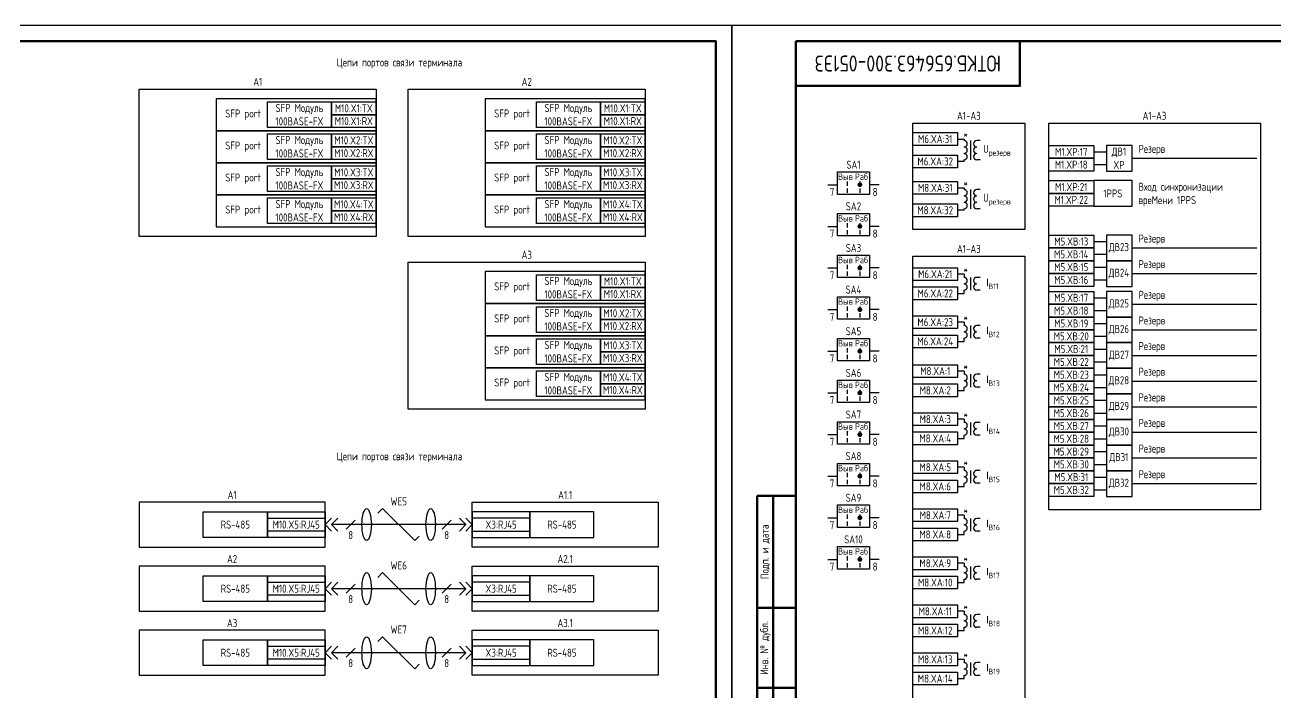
# Model space of a CAD drawing. Header units: millimetres. Extents: x -1043 to 5194, y -96 to 618.
# Drawn here: x 3139.3 to 3530, y 88.4 to 297 of the extents above; entities that cross this region are included whole.
import ezdxf

# ---------------------------------------------------------------- set-up
doc = ezdxf.new("R2010")
doc.units = ezdxf.units.MM
doc.styles.add('Gost_type_A', font='GOST_A.TTF')

# ---------------------------------------------------------------- blocks, each defined once
blk = doc.blocks.new('Формат_А3')
blk.add_lwpolyline([(-420, 297), (0, 297), (0, 0), (-420, 0)], close=True)
at = {"lineweight": 50}
blk.add_lwpolyline([(-400, 292), (-5, 292), (-5, 5), (-400, 5)], close=True, dxfattribs=at)
blk = doc.blocks.new('Штамп угловой верхний')
at = {"lineweight": 50}
blk.add_lwpolyline([(0, 0), (70, 0), (70, -14), (0, -14)], close=True, dxfattribs=at)
blk = doc.blocks.new('Штамп левый нижний')
at = {"lineweight": 50}
for points in [[(-12, 145), (-7, 145), (-7, 110), (-12, 110)], [(-7, 145), (0, 145), (0, 110), (-7, 110)], [(-12, 110), (-7, 110), (-7, 85), (-12, 85)], [(-7, 110), (0, 110), (0, 85), (-7, 85)], [(-12, 85), (-7, 85), (-7, 60), (-12, 60)], [(-7, 85), (0, 85), (0, 60), (-7, 60)], [(-12, 60), (-7, 60), (-7, 25), (-12, 25)], [(-7, 60), (0, 60), (0, 25), (-7, 25)], [(-12, 25), (-7, 25), (-7, 0), (-12, 0)], [(-7, 25), (0, 25), (0, 0), (-7, 0)]]:
    blk.add_lwpolyline(points, close=True, dxfattribs=at)
at = {"char_height": 2.5, "attachment_point": 5, "rotation": 90, "style": 'Gost_type_A'}
for s, insert, width in [('Подп. и дата', (-9.5, 127.5), 35), ('Инв. № дубл.', (-9.5, 97.5), 25), ('Взам. инв. №', (-9.5, 72.5), 25), ('Подп. и дата', (-9.5, 42.5), 35), ('Инв. N подл.', (-9.5, 12.5), 25)]:
    blk.add_mtext(s, dxfattribs=dict(at, insert=insert, width=width))
blk = doc.blocks.new('POINT')
at = {"const_width": 0.75}
blk.add_lwpolyline([(-0.375, 0, 1), (0.375, 0, 1)], format="xyb", close=True, dxfattribs=at)
blk = doc.blocks.new('Переключатель_положение')
for p, q in [((2, 1), (2, -0.34)), ((2, -1.14), (2, -2.49))]:
    blk.add_line(p, q)

msp = doc.modelspace()

# ---------------------------------------------------------------- linework, layer by layer
at = {"ltscale": 4}
for p, q in [((3430.57, 261.4), (3432.57, 261.4)), ((3432.57, 261.4), (3432.57, 260.9)), ((3432.57, 261.4), (3432.57, 260.9)), ((3434.57, 260.9), (3434.57, 256.9)), ((3434.57, 258.9), (3434.57, 254.9)), ((3437.57, 260.9), (3436.57, 260.9)), ((3432.57, 254.4), (3430.57, 254.4)), ((3432.57, 254.4), (3432.57, 254.9)), ((3437.57, 254.9), (3436.57, 254.9)), ((3430.57, 246.15), (3432.57, 246.15)), ((3432.57, 246.15), (3432.57, 245.65)), ((3432.57, 246.15), (3432.57, 245.65)), ((3434.57, 245.65), (3434.57, 241.65)), ((3434.57, 243.65), (3434.57, 239.65)), ((3437.57, 245.65), (3436.57, 245.65)), ((3432.57, 239.15), (3430.57, 239.15)), ((3432.57, 239.15), (3432.57, 239.65)), ((3437.57, 239.65), (3436.57, 239.65)), ((3432.57, 219.2), (3432.57, 218.2)), ((3432.57, 218.7), (3432.57, 218.2)), ((3434.57, 218.2), (3434.57, 214.2)), ((3434.57, 218.2), (3434.57, 214.2)), ((3437.57, 218.2), (3436.57, 218.2)), ((3437.57, 218.2), (3436.57, 218.2)), ((3432.57, 213.2), (3432.57, 214.2)), ((3437.57, 214.2), (3436.57, 214.2)), ((3437.57, 214.2), (3436.57, 214.2)), ((3432.57, 204.2), (3432.57, 203.2)), ((3432.57, 203.7), (3432.57, 203.2)), ((3434.57, 203.2), (3434.57, 199.2)), ((3434.57, 203.2), (3434.57, 199.2)), ((3437.57, 203.2), (3436.57, 203.2)), ((3437.57, 203.2), (3436.57, 203.2)), ((3432.57, 198.2), (3432.57, 199.2)), ((3437.57, 199.2), (3436.57, 199.2)), ((3437.57, 199.2), (3436.57, 199.2)), ((3432.57, 188.93), (3432.57, 187.93)), ((3432.57, 188.43), (3432.57, 187.93)), ((3434.57, 187.93), (3434.57, 183.93)), ((3434.57, 187.93), (3434.57, 183.93)), ((3437.57, 187.93), (3436.57, 187.93)), ((3437.57, 187.93), (3436.57, 187.93)), ((3432.57, 182.93), (3432.57, 183.93)), ((3437.57, 183.93), (3436.57, 183.93)), ((3437.57, 183.93), (3436.57, 183.93)), ((3432.57, 173.93), (3432.57, 172.93)), ((3432.57, 173.43), (3432.57, 172.93)), ((3434.57, 172.93), (3434.57, 168.93)), ((3434.57, 172.93), (3434.57, 168.93)), ((3437.57, 172.93), (3436.57, 172.93)), ((3437.57, 172.93), (3436.57, 172.93)), ((3432.57, 167.93), (3432.57, 168.93)), ((3437.57, 168.93), (3436.57, 168.93)), ((3437.57, 168.93), (3436.57, 168.93)), ((3432.57, 158.93), (3432.57, 157.93)), ((3432.57, 158.43), (3432.57, 157.93)), ((3434.57, 157.93), (3434.57, 153.93)), ((3434.57, 157.93), (3434.57, 153.93)), ((3437.57, 157.93), (3436.57, 157.93)), ((3437.57, 157.93), (3436.57, 157.93)), ((3432.57, 152.93), (3432.57, 153.93)), ((3437.57, 153.93), (3436.57, 153.93)), ((3437.57, 153.93), (3436.57, 153.93)), ((3432.57, 143.93), (3432.57, 142.93)), ((3432.57, 143.43), (3432.57, 142.93)), ((3434.57, 142.93), (3434.57, 138.93)), ((3434.57, 142.93), (3434.57, 138.93)), ((3437.57, 142.93), (3436.57, 142.93)), ((3437.57, 142.93), (3436.57, 142.93)), ((3432.57, 137.93), (3432.57, 138.93)), ((3437.57, 138.93), (3436.57, 138.93)), ((3437.57, 138.93), (3436.57, 138.93)), ((3432.57, 128.93), (3432.57, 127.93)), ((3432.57, 128.43), (3432.57, 127.93)), ((3434.57, 127.93), (3434.57, 123.93)), ((3434.57, 127.93), (3434.57, 123.93)), ((3437.57, 127.93), (3436.57, 127.93)), ((3437.57, 127.93), (3436.57, 127.93)), ((3432.57, 122.93), (3432.57, 123.93)), ((3437.57, 123.93), (3436.57, 123.93)), ((3437.57, 123.93), (3436.57, 123.93)), ((3432.57, 113.93), (3432.57, 112.93)), ((3432.57, 113.43), (3432.57, 112.93)), ((3434.57, 112.93), (3434.57, 108.93)), ((3434.57, 112.93), (3434.57, 108.93)), ((3437.57, 112.93), (3436.57, 112.93)), ((3437.57, 112.93), (3436.57, 112.93)), ((3432.57, 107.93), (3432.57, 108.93)), ((3437.57, 108.93), (3436.57, 108.93)), ((3437.57, 108.93), (3436.57, 108.93)), ((3432.57, 98.93), (3432.57, 97.93)), ((3432.57, 98.43), (3432.57, 97.93)), ((3434.57, 97.93), (3434.57, 93.93)), ((3434.57, 97.93), (3434.57, 93.93)), ((3437.57, 97.93), (3436.57, 97.93)), ((3437.57, 97.93), (3436.57, 97.93)), ((3432.57, 92.93), (3432.57, 93.93)), ((3437.57, 93.93), (3436.57, 93.93)), ((3437.57, 93.93), (3436.57, 93.93))]:
    msp.add_line(p, q, dxfattribs=at)
for p, q in [((3473.05, 257.4), (3477.05, 257.4)), ((3485.05, 255.4), (3524.05, 255.4)), ((3473.05, 253.4), (3477.05, 253.4)), ((3390.03, 247.13), (3393.03, 247.13)), ((3406.03, 247.13), (3403.03, 247.13)), ((3390.03, 234.13), (3393.03, 234.13)), ((3406.03, 234.13), (3403.03, 234.13)), ((3473.05, 229.4), (3477.05, 229.4)), ((3485.05, 227.4), (3524.05, 227.4)), ((3473.05, 225.4), (3477.05, 225.4)), ((3390.03, 221.13), (3393.03, 221.13)), ((3406.03, 221.13), (3403.03, 221.13)), ((3432.57, 219.2), (3430.57, 219.2)), ((3473.05, 221.4), (3477.05, 221.4)), ((3485.05, 219.4), (3524.05, 219.4)), ((3473.05, 217.4), (3477.05, 217.4)), ((3430.57, 213.2), (3432.57, 213.2)), ((3473.05, 211.82), (3477.05, 211.82)), ((3390.03, 208.13), (3393.03, 208.13)), ((3406.03, 208.13), (3403.03, 208.13)), ((3473.05, 207.82), (3477.05, 207.82)), ((3485.05, 209.82), (3524.05, 209.82)), ((3432.57, 204.2), (3430.57, 204.2)), ((3473.05, 203.82), (3477.05, 203.82)), ((3473.05, 199.82), (3477.05, 199.82)), ((3485.05, 201.82), (3524.05, 201.82)), ((3430.57, 198.2), (3432.57, 198.2)), ((3473.05, 195.82), (3477.05, 195.82)), ((3390.03, 195.13), (3393.03, 195.13)), ((3406.03, 195.13), (3403.03, 195.13)), ((3473.05, 191.82), (3477.05, 191.82)), ((3485.05, 193.82), (3524.05, 193.82)), ((3432.57, 188.93), (3430.57, 188.93)), ((3473.05, 187.82), (3477.05, 187.82)), ((3473.05, 183.82), (3477.05, 183.82)), ((3485.05, 185.82), (3524.05, 185.82)), ((3390.03, 182.13), (3393.03, 182.13)), ((3406.03, 182.13), (3403.03, 182.13)), ((3430.57, 182.93), (3432.57, 182.93)), ((3473.05, 179.82), (3477.05, 179.82)), ((3473.05, 175.82), (3477.05, 175.82)), ((3485.05, 177.82), (3524.05, 177.82)), ((3432.57, 173.93), (3430.57, 173.93)), ((3390.03, 169.13), (3393.03, 169.13)), ((3406.03, 169.13), (3403.03, 169.13)), ((3473.05, 171.82), (3477.05, 171.82)), ((3485.05, 169.82), (3524.05, 169.82)), ((3430.57, 167.93), (3432.57, 167.93)), ((3473.05, 167.82), (3477.05, 167.82)), ((3473.05, 163.82), (3477.05, 163.82)), ((3485.05, 161.82), (3524.05, 161.82)), ((3432.57, 158.93), (3430.57, 158.93)), ((3473.05, 159.82), (3477.05, 159.82)), ((3390.03, 156.13), (3393.03, 156.13)), ((3406.03, 156.13), (3403.03, 156.13)), ((3430.57, 152.93), (3432.57, 152.93)), ((3473.05, 155.82), (3477.05, 155.82)), ((3485.05, 153.82), (3524.05, 153.82)), ((3473.05, 151.82), (3477.05, 151.82)), ((3249.53, 144.53), (3251, 146)), ((3251, 146), (3261, 136)), ((3233, 141), (3235, 143)), ((3233, 141), (3235, 143)), ((3233, 141), (3235, 139)), ((3233, 141), (3235, 139)), ((3235, 141), (3237, 143)), ((3235, 141), (3237, 143)), ((3277, 141), (3235, 141)), ((3235, 141), (3237, 139)), ((3235, 141), (3237, 139)), ((3242.41, 142.41), (3239.59, 139.59)), ((3272.41, 142.41), (3269.59, 139.59)), ((3277, 141), (3275, 143)), ((3277, 141), (3275, 143)), ((3277, 141), (3275, 139)), ((3277, 141), (3275, 139)), ((3279, 141), (3277, 143)), ((3279, 141), (3277, 143)), ((3279, 141), (3277, 139)), ((3279, 141), (3277, 139)), ((3390.03, 143.13), (3393.03, 143.13)), ((3406.03, 143.13), (3403.03, 143.13)), ((3432.57, 143.93), (3430.57, 143.93)), ((3261, 136), (3262.41, 137.41)), ((3430.57, 137.93), (3432.57, 137.93)), ((3390.03, 130.13), (3393.03, 130.13)), ((3406.03, 130.13), (3403.03, 130.13)), ((3432.57, 128.93), (3430.57, 128.93)), ((3249.53, 124.53), (3251, 126)), ((3251, 126), (3261, 116)), ((3233, 121), (3235, 123)), ((3233, 121), (3235, 123)), ((3235, 121), (3237, 123)), ((3235, 121), (3237, 123)), ((3242.41, 122.41), (3239.59, 119.59)), ((3272.41, 122.41), (3269.59, 119.59)), ((3277, 121), (3275, 123)), ((3277, 121), (3275, 123)), ((3279, 121), (3277, 123)), ((3279, 121), (3277, 123)), ((3430.57, 122.93), (3432.57, 122.93)), ((3233, 121), (3235, 119)), ((3233, 121), (3235, 119)), ((3277, 121), (3235, 121)), ((3235, 121), (3237, 119)), ((3235, 121), (3237, 119)), ((3261, 116), (3262.41, 117.41)), ((3277, 121), (3275, 119)), ((3277, 121), (3275, 119)), ((3279, 121), (3277, 119)), ((3279, 121), (3277, 119)), ((3432.57, 113.93), (3430.57, 113.93)), ((3249.53, 104.53), (3251, 106)), ((3251, 106), (3261, 96)), ((3430.57, 107.93), (3432.57, 107.93)), ((3233, 101), (3235, 103)), ((3233, 101), (3235, 103)), ((3235, 101), (3237, 103)), ((3235, 101), (3237, 103)), ((3242.41, 102.41), (3239.59, 99.59)), ((3272.41, 102.41), (3269.59, 99.59)), ((3277, 101), (3275, 103)), ((3277, 101), (3275, 103)), ((3279, 101), (3277, 103)), ((3279, 101), (3277, 103)), ((3233, 101), (3235, 99)), ((3233, 101), (3235, 99)), ((3277, 101), (3235, 101)), ((3235, 101), (3237, 99)), ((3235, 101), (3237, 99)), ((3277, 101), (3275, 99)), ((3277, 101), (3275, 99)), ((3279, 101), (3277, 99)), ((3279, 101), (3277, 99)), ((3432.57, 98.93), (3430.57, 98.93)), ((3261, 96), (3262.41, 97.41)), ((3430.57, 92.93), (3432.57, 92.93))]:
    msp.add_line(p, q)
for points in [[(3175, 277), (3249, 277), (3249, 231), (3175, 231)], [(3199, 264), (3249, 264), (3249, 274), (3199, 274)], [(3259, 277), (3333, 277), (3333, 231), (3259, 231)], [(3283, 264), (3333, 264), (3333, 274), (3283, 274)], [(3215, 273), (3235, 273), (3235, 265), (3215, 265)], [(3235, 273), (3249, 273), (3249, 269), (3235, 269)], [(3299, 273), (3319, 273), (3319, 265), (3299, 265)], [(3319, 273), (3333, 273), (3333, 269), (3319, 269)], [(3235, 269), (3249, 269), (3249, 265), (3235, 265)], [(3319, 269), (3333, 269), (3333, 265), (3319, 265)], [(3416.57, 266.4), (3451.57, 266.4), (3451.57, 233.2), (3416.57, 233.2)], [(3459.05, 266.4), (3525.13, 266.4), (3525.13, 145.59), (3459.05, 145.59)], [(3199, 254), (3249, 254), (3249, 264), (3199, 264)], [(3215, 263), (3235, 263), (3235, 255), (3215, 255)], [(3235, 263), (3249, 263), (3249, 259), (3235, 259)], [(3283, 254), (3333, 254), (3333, 264), (3283, 264)], [(3299, 263), (3319, 263), (3319, 255), (3299, 255)], [(3319, 263), (3333, 263), (3333, 259), (3319, 259)], [(3416.57, 263.4), (3430.57, 263.4), (3430.57, 259.4), (3416.57, 259.4)], [(3235, 259), (3249, 259), (3249, 255), (3235, 255)], [(3319, 259), (3333, 259), (3333, 255), (3319, 255)], [(3459.05, 259.4), (3473.05, 259.4), (3473.05, 255.4), (3459.05, 255.4)], [(3199, 244), (3249, 244), (3249, 254), (3199, 254)], [(3283, 244), (3333, 244), (3333, 254), (3283, 254)], [(3416.57, 256.4), (3430.57, 256.4), (3430.57, 252.4), (3416.57, 252.4)], [(3459.05, 255.4), (3473.05, 255.4), (3473.05, 251.4), (3459.05, 251.4)], [(3215, 253), (3235, 253), (3235, 245), (3215, 245)], [(3235, 253), (3249, 253), (3249, 249), (3235, 249)], [(3299, 253), (3319, 253), (3319, 245), (3299, 245)], [(3319, 253), (3333, 253), (3333, 249), (3319, 249)], [(3393.03, 251.13), (3403.03, 251.13), (3403.03, 244.13), (3393.03, 244.13)], [(3235, 249), (3249, 249), (3249, 245), (3235, 245)], [(3319, 249), (3333, 249), (3333, 245), (3319, 245)], [(3416.57, 248.15), (3430.57, 248.15), (3430.57, 244.15), (3416.57, 244.15)], [(3459.05, 248.4), (3473.05, 248.4), (3473.05, 244.4), (3459.05, 244.4)], [(3199, 234), (3249, 234), (3249, 244), (3199, 244)], [(3215, 243), (3235, 243), (3235, 235), (3215, 235)], [(3235, 243), (3249, 243), (3249, 239), (3235, 239)], [(3283, 234), (3333, 234), (3333, 244), (3283, 244)], [(3299, 243), (3319, 243), (3319, 235), (3299, 235)], [(3319, 243), (3333, 243), (3333, 239), (3319, 239)], [(3459.05, 244.4), (3473.05, 244.4), (3473.05, 240.4), (3459.05, 240.4)], [(3235, 239), (3249, 239), (3249, 235), (3235, 235)], [(3319, 239), (3333, 239), (3333, 235), (3319, 235)], [(3416.57, 241.15), (3430.57, 241.15), (3430.57, 237.15), (3416.57, 237.15)], [(3393.03, 238.13), (3403.03, 238.13), (3403.03, 231.13), (3393.03, 231.13)], [(3459.05, 231.4), (3473.05, 231.4), (3473.05, 227.4), (3459.05, 227.4)], [(3459.05, 227.4), (3473.05, 227.4), (3473.05, 223.4), (3459.05, 223.4)], [(3259, 223), (3333, 223), (3333, 177), (3259, 177)], [(3393.03, 225.13), (3403.03, 225.13), (3403.03, 218.13), (3393.03, 218.13)], [(3416.57, 224.83), (3451.57, 224.83), (3451.57, 11.32), (3416.57, 11.32)], [(3459.05, 223.4), (3473.05, 223.4), (3473.05, 219.4), (3459.05, 219.4)], [(3283, 210), (3333, 210), (3333, 220), (3283, 220)], [(3299, 219), (3319, 219), (3319, 211), (3299, 211)], [(3319, 219), (3333, 219), (3333, 215), (3319, 215)], [(3416.57, 221.2), (3430.57, 221.2), (3430.57, 217.2), (3416.57, 217.2)], [(3459.05, 219.4), (3473.05, 219.4), (3473.05, 215.4), (3459.05, 215.4)], [(3319, 215), (3333, 215), (3333, 211), (3319, 211)], [(3416.57, 215.2), (3430.57, 215.2), (3430.57, 211.2), (3416.57, 211.2)], [(3393.03, 212.13), (3403.03, 212.13), (3403.03, 205.13), (3393.03, 205.13)], [(3459.05, 213.82), (3473.05, 213.82), (3473.05, 209.82), (3459.05, 209.82)], [(3283, 200), (3333, 200), (3333, 210), (3283, 210)], [(3299, 209), (3319, 209), (3319, 201), (3299, 201)], [(3319, 209), (3333, 209), (3333, 205), (3319, 205)], [(3459.05, 209.82), (3473.05, 209.82), (3473.05, 205.82), (3459.05, 205.82)], [(3319, 205), (3333, 205), (3333, 201), (3319, 201)], [(3416.57, 206.2), (3430.57, 206.2), (3430.57, 202.2), (3416.57, 202.2)], [(3459.05, 205.82), (3473.05, 205.82), (3473.05, 201.82), (3459.05, 201.82)], [(3283, 190), (3333, 190), (3333, 200), (3283, 200)], [(3416.57, 200.2), (3430.57, 200.2), (3430.57, 196.2), (3416.57, 196.2)], [(3459.05, 201.82), (3473.05, 201.82), (3473.05, 197.82), (3459.05, 197.82)], [(3299, 199), (3319, 199), (3319, 191), (3299, 191)], [(3319, 199), (3333, 199), (3333, 195), (3319, 195)], [(3393.03, 199.13), (3403.03, 199.13), (3403.03, 192.13), (3393.03, 192.13)], [(3459.05, 197.82), (3473.05, 197.82), (3473.05, 193.82), (3459.05, 193.82)], [(3319, 195), (3333, 195), (3333, 191), (3319, 191)], [(3459.05, 193.82), (3473.05, 193.82), (3473.05, 189.82), (3459.05, 189.82)], [(3283, 180), (3333, 180), (3333, 190), (3283, 190)], [(3299, 189), (3319, 189), (3319, 181), (3299, 181)], [(3319, 189), (3333, 189), (3333, 185), (3319, 185)], [(3416.57, 190.93), (3430.57, 190.93), (3430.57, 186.93), (3416.57, 186.93)], [(3459.05, 189.82), (3473.05, 189.82), (3473.05, 185.82), (3459.05, 185.82)], [(3319, 185), (3333, 185), (3333, 181), (3319, 181)], [(3393.03, 186.13), (3403.03, 186.13), (3403.03, 179.13), (3393.03, 179.13)], [(3416.57, 184.93), (3430.57, 184.93), (3430.57, 180.93), (3416.57, 180.93)], [(3459.05, 185.82), (3473.05, 185.82), (3473.05, 181.82), (3459.05, 181.82)], [(3459.05, 181.82), (3473.05, 181.82), (3473.05, 177.82), (3459.05, 177.82)], [(3416.57, 175.93), (3430.57, 175.93), (3430.57, 171.93), (3416.57, 171.93)], [(3459.05, 177.82), (3473.05, 177.82), (3473.05, 173.82), (3459.05, 173.82)], [(3393.03, 173.13), (3403.03, 173.13), (3403.03, 166.13), (3393.03, 166.13)], [(3459.05, 173.82), (3473.05, 173.82), (3473.05, 169.82), (3459.05, 169.82)], [(3416.57, 169.93), (3430.57, 169.93), (3430.57, 165.93), (3416.57, 165.93)], [(3459.05, 169.82), (3473.05, 169.82), (3473.05, 165.82), (3459.05, 165.82)], [(3459.05, 165.82), (3473.05, 165.82), (3473.05, 161.82), (3459.05, 161.82)], [(3416.57, 160.93), (3430.57, 160.93), (3430.57, 156.93), (3416.57, 156.93)], [(3459.05, 161.82), (3473.05, 161.82), (3473.05, 157.82), (3459.05, 157.82)], [(3393.03, 160.13), (3403.03, 160.13), (3403.03, 153.13), (3393.03, 153.13)], [(3459.05, 157.82), (3473.05, 157.82), (3473.05, 153.82), (3459.05, 153.82)], [(3416.57, 154.93), (3430.57, 154.93), (3430.57, 150.93), (3416.57, 150.93)], [(3459.05, 153.82), (3473.05, 153.82), (3473.05, 149.82), (3459.05, 149.82)], [(3175, 134), (3233, 134), (3233, 148), (3175, 148)], [(3195, 145), (3215, 145), (3215, 137), (3195, 137)], [(3215, 145), (3233, 145), (3233, 137), (3215, 137)], [(3337, 134), (3279, 134), (3279, 148), (3337, 148)], [(3297, 145), (3279, 145), (3279, 137), (3297, 137)], [(3317, 145), (3297, 145), (3297, 137), (3317, 137)], [(3393.03, 147.13), (3403.03, 147.13), (3403.03, 140.13), (3393.03, 140.13)], [(3416.57, 145.93), (3430.57, 145.93), (3430.57, 141.93), (3416.57, 141.93)], [(3215, 143), (3233, 143), (3233, 139), (3215, 139)], [(3297, 143), (3279, 143), (3279, 139), (3297, 139)], [(3416.57, 139.93), (3430.57, 139.93), (3430.57, 135.93), (3416.57, 135.93)], [(3393.03, 134.13), (3403.03, 134.13), (3403.03, 127.13), (3393.03, 127.13)], [(3416.57, 130.93), (3430.57, 130.93), (3430.57, 126.93), (3416.57, 126.93)], [(3175, 114), (3233, 114), (3233, 128), (3175, 128)], [(3337, 114), (3279, 114), (3279, 128), (3337, 128)], [(3195, 125), (3215, 125), (3215, 117), (3195, 117)], [(3215, 125), (3233, 125), (3233, 117), (3215, 117)], [(3215, 123), (3233, 123), (3233, 119), (3215, 119)], [(3297, 125), (3279, 125), (3279, 117), (3297, 117)], [(3297, 123), (3279, 123), (3279, 119), (3297, 119)], [(3317, 125), (3297, 125), (3297, 117), (3317, 117)], [(3416.57, 124.93), (3430.57, 124.93), (3430.57, 120.93), (3416.57, 120.93)], [(3416.57, 115.93), (3430.57, 115.93), (3430.57, 111.93), (3416.57, 111.93)], [(3416.57, 109.93), (3430.57, 109.93), (3430.57, 105.93), (3416.57, 105.93)], [(3175, 94), (3233, 94), (3233, 108), (3175, 108)], [(3337, 94), (3279, 94), (3279, 108), (3337, 108)], [(3195, 105), (3215, 105), (3215, 97), (3195, 97)], [(3215, 105), (3233, 105), (3233, 97), (3215, 97)], [(3215, 103), (3233, 103), (3233, 99), (3215, 99)], [(3297, 105), (3279, 105), (3279, 97), (3297, 97)], [(3297, 103), (3279, 103), (3279, 99), (3297, 99)], [(3317, 105), (3297, 105), (3297, 97), (3317, 97)], [(3416.57, 100.93), (3430.57, 100.93), (3430.57, 96.93), (3416.57, 96.93)], [(3416.57, 94.93), (3430.57, 94.93), (3430.57, 90.93), (3416.57, 90.93)]]:
    msp.add_lwpolyline(points, close=True)
for points in [[(3477.05, 251.4), (3485.05, 251.4), (3485.05, 259.4), (3477.05, 259.4)], [(3473.05, 240.4), (3485.05, 240.4), (3485.05, 248.4), (3473.05, 248.4)], [(3477.05, 223.4), (3485.05, 223.4), (3485.05, 231.4), (3477.05, 231.4)], [(3477.05, 215.4), (3485.05, 215.4), (3485.05, 223.4), (3477.05, 223.4)], [(3477.05, 205.82), (3485.05, 205.82), (3485.05, 213.82), (3477.05, 213.82)], [(3477.05, 197.82), (3485.05, 197.82), (3485.05, 205.82), (3477.05, 205.82)], [(3477.05, 189.82), (3485.05, 189.82), (3485.05, 197.82), (3477.05, 197.82)], [(3477.05, 181.82), (3485.05, 181.82), (3485.05, 189.82), (3477.05, 189.82)], [(3477.05, 173.82), (3485.05, 173.82), (3485.05, 181.82), (3477.05, 181.82)], [(3477.05, 165.82), (3485.05, 165.82), (3485.05, 173.82), (3477.05, 173.82)], [(3477.05, 157.82), (3485.05, 157.82), (3485.05, 165.82), (3477.05, 165.82)], [(3477.05, 149.82), (3485.05, 149.82), (3485.05, 157.82), (3477.05, 157.82)]]:
    msp.add_lwpolyline(points, close=True, dxfattribs=at)
for centre, start, end in [((3432.57, 259.9), 270, 90), ((3432.57, 257.9), 270, 90), ((3436.57, 259.9), 90, 270), ((3436.57, 259.9), 90, 270), ((3436.57, 257.9), 90, 270), ((3436.57, 257.9), 90, 270), ((3432.57, 255.9), 270, 90), ((3436.57, 255.9), 90, 270), ((3432.57, 244.65), 270, 90), ((3432.57, 242.65), 270, 90), ((3436.57, 244.65), 90, 270), ((3436.57, 244.65), 90, 270), ((3436.57, 242.65), 90, 270), ((3436.57, 242.65), 90, 270), ((3432.57, 240.65), 270, 90), ((3436.57, 240.65), 90, 270), ((3432.57, 217.2), 270, 90), ((3432.57, 217.2), 270, 90), ((3432.57, 215.2), 270, 90), ((3432.57, 215.2), 270, 90), ((3436.57, 217.2), 90, 270), ((3436.57, 217.2), 90, 270), ((3436.57, 215.2), 90, 270), ((3436.57, 215.2), 90, 270), ((3432.57, 202.2), 270, 90), ((3432.57, 202.2), 270, 90), ((3436.57, 202.2), 90, 270), ((3436.57, 202.2), 90, 270), ((3432.57, 200.2), 270, 90), ((3432.57, 200.2), 270, 90), ((3436.57, 200.2), 90, 270), ((3436.57, 200.2), 90, 270), ((3432.57, 186.93), 270, 90), ((3432.57, 186.93), 270, 90), ((3436.57, 186.93), 90, 270), ((3436.57, 186.93), 90, 270), ((3432.57, 184.93), 270, 90), ((3432.57, 184.93), 270, 90), ((3436.57, 184.93), 90, 270), ((3436.57, 184.93), 90, 270), ((3432.57, 171.93), 270, 90), ((3432.57, 171.93), 270, 90), ((3436.57, 171.93), 90, 270), ((3436.57, 171.93), 90, 270), ((3432.57, 169.93), 270, 90), ((3432.57, 169.93), 270, 90), ((3436.57, 169.93), 90, 270), ((3436.57, 169.93), 90, 270), ((3432.57, 156.93), 270, 90), ((3432.57, 156.93), 270, 90), ((3436.57, 156.93), 90, 270), ((3436.57, 156.93), 90, 270), ((3432.57, 154.93), 270, 90), ((3432.57, 154.93), 270, 90), ((3436.57, 154.93), 90, 270), ((3436.57, 154.93), 90, 270), ((3432.57, 141.93), 270, 90), ((3432.57, 141.93), 270, 90), ((3432.57, 139.93), 270, 90), ((3432.57, 139.93), 270, 90), ((3436.57, 141.93), 90, 270), ((3436.57, 141.93), 90, 270), ((3436.57, 139.93), 90, 270), ((3436.57, 139.93), 90, 270), ((3432.57, 126.93), 270, 90), ((3432.57, 126.93), 270, 90), ((3432.57, 124.93), 270, 90), ((3432.57, 124.93), 270, 90), ((3436.57, 126.93), 90, 270), ((3436.57, 126.93), 90, 270), ((3436.57, 124.93), 90, 270), ((3436.57, 124.93), 90, 270), ((3432.57, 111.93), 270, 90), ((3432.57, 111.93), 270, 90), ((3432.57, 109.93), 270, 90), ((3432.57, 109.93), 270, 90), ((3436.57, 111.93), 90, 270), ((3436.57, 111.93), 90, 270), ((3436.57, 109.93), 90, 270), ((3436.57, 109.93), 90, 270), ((3432.57, 96.93), 270, 90), ((3432.57, 96.93), 270, 90), ((3436.57, 96.93), 90, 270), ((3436.57, 96.93), 90, 270), ((3432.57, 94.93), 270, 90), ((3432.57, 94.93), 270, 90), ((3436.57, 94.93), 90, 270), ((3436.57, 94.93), 90, 270)]:
    msp.add_arc(centre, 1, start, end, dxfattribs=at)
for centre in [(3246, 141), (3266, 141), (3246, 121), (3266, 121), (3246, 101), (3266, 101)]:
    msp.add_ellipse(centre, major_axis=(0, -5), ratio=0.293778)

# ---------------------------------------------------------------- block references
for name, p in [('Формат_А3', (3360, 0)), ('Формат_А3', (3780, 0)), ('Штамп угловой верхний', (3380, 292)), ('Переключатель_положение', (3394.03, 247.13)), ('POINT', (3400.03, 247.13)), ('Переключатель_положение', (3398.03, 247.13)), ('Переключатель_положение', (3394.03, 234.13)), ('POINT', (3400.03, 234.13)), ('Переключатель_положение', (3398.03, 234.13)), ('Переключатель_положение', (3394.03, 221.13)), ('POINT', (3400.03, 221.13)), ('Переключатель_положение', (3398.03, 221.13)), ('Переключатель_положение', (3394.03, 208.13)), ('POINT', (3400.03, 208.13)), ('Переключатель_положение', (3398.03, 208.13)), ('Переключатель_положение', (3394.03, 195.13)), ('POINT', (3400.03, 195.13)), ('Переключатель_положение', (3398.03, 195.13)), ('Переключатель_положение', (3394.03, 182.13)), ('POINT', (3400.03, 182.13)), ('Переключатель_положение', (3398.03, 182.13)), ('Переключатель_положение', (3394.03, 169.13)), ('POINT', (3400.03, 169.13)), ('Переключатель_положение', (3398.03, 169.13)), ('Переключатель_положение', (3394.03, 156.13)), ('POINT', (3400.03, 156.13)), ('Переключатель_положение', (3398.03, 156.13)), ('Штамп левый нижний', (3380, 5)), ('Переключатель_положение', (3394.03, 143.13)), ('POINT', (3400.03, 143.13)), ('Переключатель_положение', (3398.03, 143.13)), ('Переключатель_положение', (3394.03, 130.13)), ('POINT', (3400.03, 130.13)), ('Переключатель_положение', (3398.03, 130.13))]:
    msp.add_blockref(name, p)

# ---------------------------------------------------------------- texts
at = {"char_height": 2.5, "line_spacing_factor": 0.9, "style": 'Gost_type_A'}
for s, insert, width, attachment_point in [('Цепи портов связи терминала', (3256.25, 285), 197.5, 5), ('A1', (3212, 278), 74.0002, 8), ('A2', (3296, 278), 74.0002, 8), ('A1-A3', (3434.07, 267.4), 35, 8), ('A1-A3', (3492.05, 267.4), 66, 8), ('A1-A3', (3434.07, 225.83), 35, 8), ('A3', (3296, 224), 74.0002, 8), ('Цепи портов связи терминала', (3256.25, 162), 197.5, 5), ('A1', (3204, 149), 58.0002, 8), ('A1.1', (3308, 149), 58.0002, 8), ('A2', (3204, 129), 58.0002, 8), ('A2.1', (3308, 129), 58.0002, 8), ('A3', (3204, 109), 58.0002, 8), ('A3.1', (3308, 109), 58.0002, 8)]:
    msp.add_mtext(s, dxfattribs=dict(at, insert=insert, width=width, attachment_point=attachment_point))
at = {"insert": (3415, 285), "char_height": 5, "width": 70, "attachment_point": 5, "rotation": 180, "style": 'Gost_type_A'}
msp.add_mtext('ЮТКБ.656463.300-051Э3', dxfattribs=at)
at = {"style": 'Gost_type_A'}
for s, insert, char_height, width, attachment_point in [('SFP port', (3213, 269), 2.5, 20, 6), ('SFP Mодуль 100BASE-FX', (3225, 269), 2.5, 19.9998, 5), ('M10.X1:TX', (3242, 271), 2.5, 14, 5), ('SFP port', (3297, 269), 2.5, 20, 6), ('SFP Mодуль 100BASE-FX', (3309, 269), 2.5, 19.9998, 5), ('M10.X1:TX', (3326, 271), 2.5, 14, 5), ('M10.X1:RX', (3242, 267), 2.5, 14, 5), ('M10.X1:RX', (3326, 267), 2.5, 14, 5), ('SFP Mодуль 100BASE-FX', (3225, 259), 2.5, 19.9998, 5), ('M10.X2:TX', (3242, 261), 2.5, 14, 5), ('SFP Mодуль 100BASE-FX', (3309, 259), 2.5, 19.9998, 5), ('M10.X2:TX', (3326, 261), 2.5, 14, 5), ('M6.XA:31', (3423.57, 261.4), 2.5, 14.018, 5), ('*', (3433.07, 262.9), 2.5, 3, 5), ('SFP port', (3213, 259), 2.5, 20, 6), ('M10.X2:RX', (3242, 257), 2.5, 14, 5), ('SFP port', (3297, 259), 2.5, 20, 6), ('M10.X2:RX', (3326, 257), 2.5, 14, 5), ('\\A1;U{\\H0.7x;\\S^ резерв;}', (3438.57, 257.9), 2.5, 12, 4), ('M1.XP:17', (3466.05, 257.4), 2.5, 14, 5), ('ДВ1 XP', (3480.93, 255.4), 2.5, 7.7588, 5), ('Резерв', (3487.05, 256.4), 2.5, 27.8465, 7), ('SA1', (3398.03, 252.13), 2.5, 10, 8), ('M6.XA:32', (3423.57, 254.4), 2.5, 14.018, 5), ('M1.XP:18', (3466.05, 253.4), 2.5, 14, 5), ('SFP port', (3213, 249), 2.5, 20, 6), ('SFP Mодуль 100BASE-FX', (3225, 249), 2.5, 19.9998, 5), ('M10.X3:TX', (3242, 251), 2.5, 14, 5), ('SFP port', (3297, 249), 2.5, 20, 6), ('SFP Mодуль 100BASE-FX', (3309, 249), 2.5, 19.9998, 5), ('M10.X3:TX', (3326, 251), 2.5, 14, 5), ('Выв', (3395.53, 249.63), 2, 5, 5), ('Раб', (3400.53, 249.63), 2, 5, 5), ('M10.X3:RX', (3242, 247), 2.5, 14, 5), ('M10.X3:RX', (3326, 247), 2.5, 14, 5), ('8', (3404.03, 246.12), 2.5, 5, 1), ('M8.XA:31', (3423.57, 246.15), 2.5, 14.018, 5), ('*', (3433.07, 247.65), 2.5, 3, 5), ('M1.XP:21', (3466.05, 246.4), 2.5, 14, 5), ('Вход синхронизации\\PвреMени 1PPS', (3487.05, 240.4), 2.5, 35.9749, 7), ('SFP Mодуль 100BASE-FX', (3225, 239), 2.5, 19.9998, 5), ('M10.X4:TX', (3242, 241), 2.5, 14, 5), ('SFP Mодуль 100BASE-FX', (3309, 239), 2.5, 19.9998, 5), ('M10.X4:TX', (3326, 241), 2.5, 14, 5), ('7', (3392.03, 246.12), 2.5, 5, 3), ('\\A1;U{\\H0.7x;\\S^ резерв;}', (3438.57, 242.65), 2.5, 12, 4), ('M1.XP:22', (3466.05, 242.4), 2.5, 14, 5), ('1PPS', (3479.05, 244.4), 2.5, 12, 5), ('SFP port', (3213, 239), 2.5, 20, 6), ('SFP port', (3297, 239), 2.5, 20, 6), ('SA2', (3398.03, 239.13), 2.5, 10, 8), ('M8.XA:32', (3423.57, 239.15), 2.5, 14.018, 5), ('M10.X4:RX', (3242, 237), 2.5, 14, 5), ('M10.X4:RX', (3326, 237), 2.5, 14, 5), ('Выв', (3395.53, 236.63), 2, 5, 5), ('Раб', (3400.53, 236.63), 2, 5, 5), ('7', (3392.03, 233.12), 2.5, 5, 3), ('8', (3404.03, 233.12), 2.5, 5, 1), ('M5.XВ:13', (3466.05, 229.4), 2.5, 14, 5), ('Резерв', (3487.05, 228.4), 2.5, 27.8465, 7), ('SA3', (3398.03, 226.13), 2.5, 10, 8), ('M5.XВ:14', (3466.05, 225.4), 2.5, 14, 5), ('ДВ23', (3480.93, 227.4), 2.5, 7.7588, 5), ('Выв', (3395.53, 223.63), 2, 5, 5), ('Раб', (3400.53, 223.63), 2, 5, 5), ('Резерв', (3487.05, 220.4), 2.5, 27.8465, 7), ('7', (3392.03, 220.12), 2.5, 5, 3), ('8', (3404.03, 220.12), 2.5, 5, 1), ('M6.XA:21', (3423.57, 219.21), 2.5, 14, 5), ('*', (3433.07, 220.7), 2.5, 3, 5), ('M5.XВ:15', (3466.05, 221.4), 2.5, 14, 5), ('ДВ24', (3480.93, 219.4), 2.5, 7.7588, 5), ('SFP port', (3297, 215), 2.5, 20, 6), ('SFP Mодуль 100BASE-FX', (3309, 215), 2.5, 19.9998, 5), ('M10.X1:TX', (3326, 217), 2.5, 14, 5), ('SA4', (3398.03, 213.13), 2.5, 10, 8), ('\\A1;I{\\H0.7x;\\S^ B11;}', (3439.57, 216.2), 2.5, 14.005, 4), ('M5.XВ:16', (3466.05, 217.4), 2.5, 14, 5), ('M10.X1:RX', (3326, 213), 2.5, 14, 5), ('Выв', (3395.53, 210.63), 2, 5, 5), ('Раб', (3400.53, 210.63), 2, 5, 5), ('M6.XA:22', (3423.57, 213.2), 2.5, 14.018, 5), ('M5.XВ:17', (3466.05, 211.82), 2.5, 14, 5), ('ДВ25', (3480.93, 209.82), 2.5, 7.7588, 5), ('Резерв', (3487.05, 210.82), 2.5, 27.8465, 7), ('SFP Mодуль 100BASE-FX', (3309, 205), 2.5, 19.9998, 5), ('M10.X2:TX', (3326, 207), 2.5, 14, 5), ('7', (3392.03, 207.12), 2.5, 5, 3), ('8', (3404.03, 207.12), 2.5, 5, 1), ('M5.XВ:18', (3466.05, 207.82), 2.5, 14, 5), ('SFP port', (3297, 205), 2.5, 20, 6), ('M10.X2:RX', (3326, 203), 2.5, 14, 5), ('M6.XA:23', (3423.57, 204.21), 2.5, 14, 5), ('*', (3433.07, 205.7), 2.5, 3, 5), ('M5.XВ:19', (3466.05, 203.82), 2.5, 14, 5), ('ДВ26', (3480.93, 201.82), 2.5, 7.7588, 5), ('Резерв', (3487.05, 202.82), 2.5, 33.0469, 7), ('SA5', (3398.03, 200.13), 2.5, 10, 8), ('M6.XA:24', (3423.57, 198.2), 2.5, 14.018, 5), ('\\A1;I{\\H0.7x;\\S^ B12;}', (3439.57, 201.2), 2.5, 14.005, 4), ('M5.XВ:20', (3466.05, 199.82), 2.5, 14, 5), ('SFP port', (3297, 195), 2.5, 20, 6), ('SFP Mодуль 100BASE-FX', (3309, 195), 2.5, 19.9998, 5), ('M10.X3:TX', (3326, 197), 2.5, 14, 5), ('Выв', (3395.53, 197.63), 2, 5, 5), ('Раб', (3400.53, 197.63), 2, 5, 5), ('M5.XВ:21', (3466.05, 195.82), 2.5, 14, 5), ('Резерв', (3487.05, 194.82), 2.5, 34.8991, 7), ('M10.X3:RX', (3326, 193), 2.5, 14, 5), ('7', (3392.03, 194.12), 2.5, 5, 3), ('8', (3404.03, 194.12), 2.5, 5, 1), ('M5.XВ:22', (3466.05, 191.82), 2.5, 14, 5), ('ДВ27', (3480.93, 193.82), 2.5, 7.7588, 5), ('SFP Mодуль 100BASE-FX', (3309, 185), 2.5, 19.9998, 5), ('M10.X4:TX', (3326, 187), 2.5, 14, 5), ('SA6', (3398.03, 187.13), 2.5, 10, 8), ('M8.XA:1', (3423.57, 188.93), 2.5, 14, 5), ('*', (3433.07, 190.43), 2.5, 3, 5), ('\\A1;I{\\H0.7x;\\S^ B13;}', (3439.57, 185.93), 2.5, 8, 4), ('M5.XВ:23', (3466.05, 187.82), 2.5, 14, 5), ('Резерв', (3487.05, 186.82), 2.5, 32.0886, 7), ('SFP port', (3297, 185), 2.5, 20, 6), ('M10.X4:RX', (3326, 183), 2.5, 14, 5), ('Выв', (3395.53, 184.63), 2, 5, 5), ('Раб', (3400.53, 184.63), 2, 5, 5), ('M8.XA:2', (3423.57, 182.93), 2.5, 14.018, 5), ('M5.XВ:24', (3466.05, 183.82), 2.5, 14, 5), ('ДВ28', (3480.93, 185.82), 2.5, 7.7588, 5), ('7', (3392.03, 181.12), 2.5, 5, 3), ('8', (3404.03, 181.12), 2.5, 5, 1), ('M5.XВ:25', (3466.05, 179.82), 2.5, 14, 5), ('Резерв', (3487.05, 178.82), 2.5, 35.1251, 7), ('SA7', (3398.03, 174.13), 2.5, 10, 8), ('M5.XВ:26', (3466.05, 175.82), 2.5, 14, 5), ('ДВ29', (3480.93, 177.82), 2.5, 7.7588, 5), ('Выв', (3395.53, 171.63), 2, 5, 5), ('Раб', (3400.53, 171.63), 2, 5, 5), ('M8.XA:3', (3423.57, 173.93), 2.5, 14, 5), ('*', (3433.07, 175.43), 2.5, 3, 5), ('\\A1;I{\\H0.7x;\\S^ B14;}', (3439.57, 170.93), 2.5, 8, 4), ('M5.XВ:27', (3466.05, 171.82), 2.5, 14, 5), ('Резерв', (3487.05, 170.82), 2.5, 34.0624, 7), ('7', (3392.03, 168.12), 2.5, 5, 3), ('8', (3404.03, 168.12), 2.5, 5, 1), ('M8.XA:4', (3423.57, 167.92), 2.5, 14.018, 5), ('M5.XВ:28', (3466.05, 167.82), 2.5, 14, 5), ('ДВ30', (3480.93, 169.82), 2.5, 7.7588, 5), ('M5.XВ:29', (3466.05, 163.82), 2.5, 14, 5), ('Резерв', (3487.05, 162.82), 2.5, 33.9909, 7), ('SA8', (3398.03, 161.13), 2.5, 10, 8), ('M8.XA:5', (3423.57, 158.93), 2.5, 14, 5), ('*', (3433.07, 160.43), 2.5, 3, 5), ('M5.XВ:30', (3466.05, 159.82), 2.5, 14, 5), ('ДВ31', (3480.93, 161.82), 2.5, 7.7588, 5), ('Выв', (3395.53, 158.63), 2, 5, 5), ('Раб', (3400.53, 158.63), 2, 5, 5), ('\\A1;I{\\H0.7x;\\S^ B15;}', (3439.57, 155.93), 2.5, 8, 4), ('M5.XВ:31', (3466.05, 155.82), 2.5, 14, 5), ('Резерв', (3487.05, 154.82), 2.5, 32.9907, 7), ('7', (3392.03, 155.12), 2.5, 5, 3), ('8', (3404.03, 155.12), 2.5, 5, 1), ('M8.XA:6', (3423.57, 152.92), 2.5, 14.018, 5), ('M5.XВ:32', (3466.05, 151.82), 2.5, 14, 5), ('ДВ32', (3480.93, 153.82), 2.5, 7.7588, 5), ('WE5', (3256, 147), 2.5, 20, 8), ('SA9', (3398.03, 148.13), 2.5, 10, 8), ('Выв', (3395.53, 145.63), 2, 5, 5), ('Раб', (3400.53, 145.63), 2, 5, 5), ('M8.XA:7', (3423.57, 143.93), 2.5, 14, 5), ('*', (3433.07, 145.43), 2.5, 3, 5), ('RS-485', (3205, 141), 2.5, 19.9998, 5), ('M10.X5:RJ45', (3224, 141), 2.5, 18.0002, 5), ('X3:RJ45', (3288, 141), 2.5, 18.0002, 5), ('RS-485', (3307, 141), 2.5, 19.9998, 5), ('7', (3392.03, 142.12), 2.5, 5, 3), ('8', (3404.03, 142.12), 2.5, 5, 1), ('\\A1;I{\\H0.7x;\\S^ B16;}', (3439.57, 140.93), 2.5, 8, 4), ('8', (3241, 139), 2.5, 20, 2), ('8', (3271, 139), 2.5, 20, 2), ('SA10', (3398.03, 135.13), 2.5, 10, 8), ('M8.XA:8', (3423.57, 137.92), 2.5, 14.018, 5), ('Выв', (3395.53, 132.63), 2, 5, 5), ('Раб', (3400.53, 132.63), 2, 5, 5), ('WE6', (3256, 127), 2.5, 20, 8), ('7', (3392.03, 129.12), 2.5, 5, 3), ('8', (3404.03, 129.12), 2.5, 5, 1), ('M8.XA:9', (3423.57, 128.93), 2.5, 14, 5), ('*', (3433.07, 130.43), 2.5, 3, 5), ('\\A1;I{\\H0.7x;\\S^ B17;}', (3439.57, 125.93), 2.5, 8, 4), ('RS-485', (3205, 121), 2.5, 19.9998, 5), ('M10.X5:RJ45', (3224, 121), 2.5, 18.0002, 5), ('X3:RJ45', (3288, 121), 2.5, 18.0002, 5), ('RS-485', (3307, 121), 2.5, 19.9998, 5), ('M8.XA:10', (3423.57, 122.92), 2.5, 14.018, 5), ('8', (3241, 119), 2.5, 20, 2), ('8', (3271, 119), 2.5, 20, 2), ('M8.XA:11', (3423.57, 113.93), 2.5, 14, 5), ('*', (3433.07, 115.43), 2.5, 3, 5), ('WE7', (3256, 107), 2.5, 20, 8), ('\\A1;I{\\H0.7x;\\S^ B18;}', (3439.57, 110.93), 2.5, 8, 4), ('M8.XA:12', (3423.57, 107.93), 2.5, 14.018, 5), ('RS-485', (3205, 101), 2.5, 19.9998, 5), ('M10.X5:RJ45', (3224, 101), 2.5, 18.0002, 5), ('X3:RJ45', (3288, 101), 2.5, 18.0002, 5), ('RS-485', (3307, 101), 2.5, 19.9998, 5), ('8', (3241, 99), 2.5, 20, 2), ('8', (3271, 99), 2.5, 20, 2), ('M8.XA:13', (3423.57, 98.93), 2.5, 14, 5), ('*', (3433.07, 100.43), 2.5, 3, 5), ('M8.XA:14', (3423.57, 92.93), 2.5, 14.018, 5), ('\\A1;I{\\H0.7x;\\S^ B19;}', (3439.57, 95.93), 2.5, 14.005, 4)]:
    msp.add_mtext(s, dxfattribs=dict(at, insert=insert, char_height=char_height, width=width, attachment_point=attachment_point))

doc.saveas('drawing.dxf')
